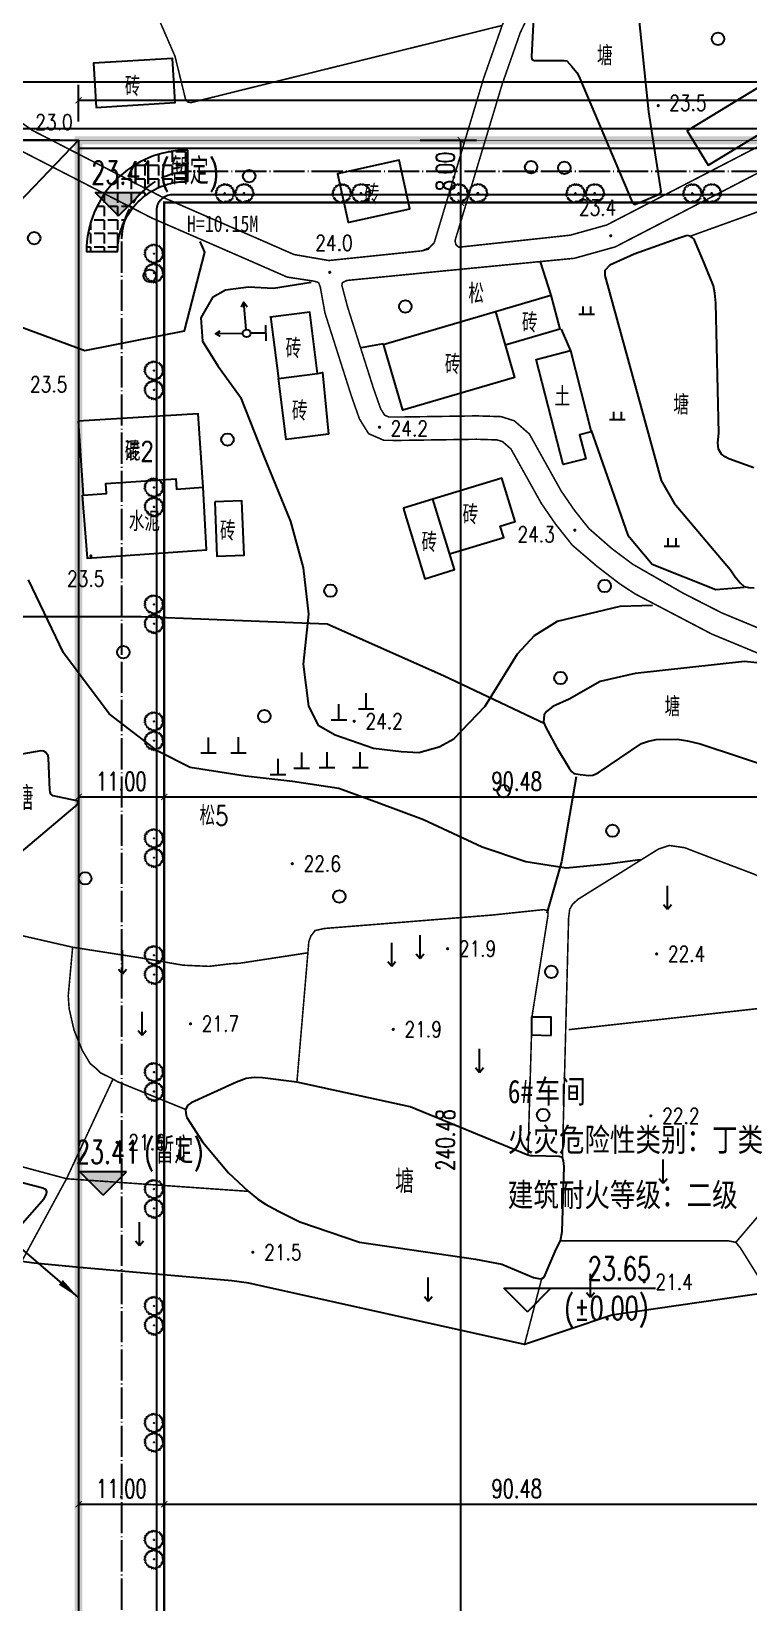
# Model space of a CAD drawing. Header units: millimetres. Extents: x 423323 to 424695, y 55333 to 56284.
# Drawn here: x 423594.9 to 423686.9, y 55919.9 to 56121.4 of the extents above; entities that cross this region are included whole.
import ezdxf
from ezdxf.enums import TextEntityAlignment as Align

# ---------------------------------------------------------------- set-up
doc = ezdxf.new("R2010")
doc.units = ezdxf.units.MM
doc.header["$LTSCALE"] = 1000
for name, pattern in [('DASH', [0.35, 0.25, -0.1]), ('DOTE', [2.42, 2, -0.2, 0.02, -0.2]), ('X2', [10, 8, -2])]:
    doc.linetypes.add(name, pattern=pattern)
for name, color, linetype in [('A绿-1', 82, 'Continuous'), ('DIM_COOR', 3, 'Continuous'), ('DIM_ELEV', 3, 'Continuous'), ('DIM_LEAD', 3, 'Continuous'), ('PUB_DIM', 3, 'Continuous'), ('PUB_TEXT', 7, 'Continuous'), ('地形图', 252, 'Continuous'), ('建设布局', 7, 'Continuous'), ('道路', 4, 'Continuous'), ('道路中心线', 1, 'DOTE'), ('道路网', 7, 'Continuous')]:
    doc.layers.add(name, color=color, linetype=linetype)
doc.styles.add('_TCH_DIM', font='SIMPLEX', dxfattribs={"bigfont": 'GBCBIG'})
doc.styles.add('_TCH_DIM_T3', font='SIMPLEX', dxfattribs={"width": 0.705882, "bigfont": 'GBCBIG'})
doc.styles.add('HZ', font='rs.shx', dxfattribs={"width": 0.8, "bigfont": 'hztxt.shx'})
doc.styles.add('黑体', font='simhei.ttf', dxfattribs={"width": 0.8, "height": 3.5})
doc.linetypes.add('1161', pattern='A,0,[149,AAA.SHX,S=0.15,R=0,X=0,Y=0],-1.6', length=1.6)
doc.linetypes.add('FENCELINE2', pattern='A,0.25,-0.1,[132,ltypeshp.shx,S=0.1,R=0,X=-0.1,Y=0],-0.1,1', length=1.45)
doc.dimstyles.new('_TCH_ARCH_M_M&&1', dxfattribs={"dimtxt": 2.38, "dimasz": 0.8, "dimexe": 2, "dimexo": 2.4, "dimgap": 0.8, "dimtad": 1, "dimzin": 0, "dimdsep": 46, "dimtxsty": '_TCH_DIM_T3', "dimblk": 'ARCHTICK', "dimcen": 0.09, "dimclrt": 7, "dimazin": 2, "dimtfac": 1, "dimtdec": 0, "dimtix": 1, "dimtmove": 2, "dimatfit": 3, "dimfxl": 0, "dimtolj": 1, "dimtzin": 0, "dimarcsym": 0})

# ---------------------------------------------------------------- blocks, each defined once
blk = doc.blocks.new('gc120')
for p, q in [((0, 0), (0, 3)), ((-0.5, 0.6), (0, 0)), ((0, 0), (0.5, 0.6))]:
    blk.add_line(p, q)
blk = doc.blocks.new('gc122')
blk.add_circle((0, 0), 0.8)
blk = doc.blocks.new('gc013b')
at = {"linetype": 'Continuous'}
blk.add_line((0.5, 0), (4, 0), dxfattribs=at)
at = {"linetype": 'Continuous', "flags": 128}
blk.add_lwpolyline([(3.39, 0.35), (4, 0), (3.39, -0.35)], dxfattribs=at)
blk = doc.blocks.new('gc119')
for p, q in [((-1, 0), (1, 0)), ((-0.5, 1), (-0.5, 0)), ((0.5, 1), (0.5, 0))]:
    blk.add_line(p, q)
blk = doc.blocks.new('gc111')
for p, q in [((-1, 0), (1, 0)), ((0, 0), (0, 2))]:
    blk.add_line(p, q)
blk = doc.blocks.new('gc170')
at = {"linetype": 'Continuous'}
blk.add_circle((0, 0), 0.5, dxfattribs=at)
blk = doc.blocks.new('GC200')
at = {"linetype": 'Continuous', "const_width": 0.2, "flags": 128}
blk.add_lwpolyline([(-0.1, 0, 1), (0.1, 0, 1)], format="xyb", close=True, dxfattribs=at)
blk = doc.blocks.new('wetrewtewtre')
at = {"layer": '道路网', "color": 4, "linetype": 'Continuous'}
blk.add_line((423342.15, 56114.98), (423786.51, 56114.98), dxfattribs=at)
blk.add_line((423342.15, 56114.98), (423786.51, 56114.98), dxfattribs=at)
at = {"layer": '道路网', "color": 6, "linetype": 'Continuous'}
blk.add_line((423342.15, 56108.98), (423786.51, 56108.98), dxfattribs=at)
blk.add_line((423342.15, 56108.98), (423786.51, 56108.98), dxfattribs=at)
blk = doc.blocks.new('004')
at = {"layer": 'A绿-1', "color": 0}
for p, q in [((-1068, 284), (-1052, 317)), ((-942, 226), (-1068, 284)), ((-1060, 128), (-1052, 186)), ((-966, 56), (-1060, 128)), ((-1052, 317), (-911, 278)), ((-1052, 186), (-950, 121)), ((-1052, -69), (-1052, 3)), ((-1052, 3), (-966, -3)), ((-982, 428), (-966, 461)), ((-927, 415), (-982, 428)), ((-966, 461), (-864, 454)), ((-966, -3), (-966, 56)), ((-950, 121), (-942, 226)), ((-942, 369), (-927, 415)), ((-887, 324), (-942, 369)), ((-911, 278), (-887, 324)), ((-872, 605), (-895, 533)), ((-895, 533), (-864, 481)), ((-825, 585), (-872, 605)), ((-864, 454), (-840, 461)), ((-793, 644), (-825, 585)), ((-762, 716), (-809, 677)), ((-809, 677), (-793, 644)), ((-699, 834), (-770, 749)), ((-770, 749), (-723, 742)), ((-723, 651), (-762, 716)), ((-723, 742), (-691, 683)), ((-691, 683), (-723, 651)), ((-691, 762), (-699, 834)), ((-534, 794), (-691, 762)), ((-511, 892), (-605, 840)), ((-605, 840), (-534, 794)), ((-456, 866), (-511, 892)), ((-401, 899), (-456, 866)), ((-354, 971), (-440, 997)), ((-440, 997), (-401, 899)), ((-283, 860), (-354, 971)), ((-276, 925), (-283, 860)), ((-244, 925), (-276, 925)), ((-205, 1023), (-268, 997)), ((-268, 997), (-244, 925)), ((-182, 945), (-205, 1023)), ((-134, 964), (-182, 945)), ((70, 1036), (-9, 1030)), ((-9, 1030), (-9, 991)), ((70, 977), (70, 1036)), ((93, 938), (70, 977)), ((132, 906), (93, 938)), ((179, 1023), (132, 906)), ((250, 1017), (179, 1023)), ((266, 945), (250, 1017)), ((321, 912), (266, 945)), ((360, 945), (321, 977)), ((321, 977), (321, 912)), ((360, 847), (360, 945)), ((399, 814), (360, 847)), ((438, 853), (399, 814)), ((478, 827), (438, 853)), ((525, 879), (478, 827)), ((564, 847), (525, 879)), ((532, 768), (564, 847)), ((572, 703), (532, 768)), ((564, 670), (572, 703)), ((595, 638), (564, 670)), ((658, 664), (595, 638)), ((697, 618), (658, 664)), ((744, 670), (697, 618)), ((783, 605), (744, 670)), ((791, 481), (783, 605)), ((830, 500), (791, 481)), ((807, 409), (870, 487)), ((838, 343), (807, 409)), ((870, 487), (830, 500)), ((932, 363), (838, 343)), ((932, 200), (885, 200)), ((885, 200), (909, 160)), ((925, 101), (901, 69)), ((901, 69), (972, 16)), ((909, 278), (964, 311)), ((932, 232), (909, 278)), ((909, 160), (972, 160)), ((972, 160), (925, 101)), ((964, 311), (932, 363)), ((972, 16), (972, -69)), ((-1044, -154), (-1068, -193)), ((-1068, -193), (-1029, -219)), ((-989, -108), (-1052, -69)), ((-982, -173), (-1044, -154)), ((-1029, -219), (-1005, -166)), ((-1013, -278), (-989, -258)), ((-997, -310), (-1013, -278)), ((-919, -356), (-997, -310)), ((-974, -173), (-989, -108)), ((-989, -258), (-950, -278)), ((-934, -180), (-974, -173)), ((-950, -278), (-927, -251)), ((-942, -526), (-927, -480)), ((-864, -500), (-942, -526)), ((-927, -251), (-934, -180)), ((-927, -480), (-887, -441)), ((-887, -441), (-919, -356)), ((-887, -585), (-840, -533)), ((-848, -644), (-887, -585)), ((-840, -533), (-864, -500)), ((-801, -585), (-848, -644)), ((-762, -618), (-801, -585)), ((-636, -729), (-715, -657)), ((-683, -788), (-636, -729)), ((-629, -853), (-683, -788)), ((-574, -801), (-629, -853)), ((-401, -853), (-574, -801)), ((-425, -944), (-401, -853)), ((-385, -964), (-425, -944)), ((-338, -944), (-385, -964)), ((-299, -944), (-338, -944)), ((-260, -1010), (-299, -944)), ((-229, -912), (-260, -1010)), ((-182, -912), (-229, -912)), ((-189, -1010), (-182, -912)), ((-127, -1023), (-189, -1010)), ((-119, -938), (-127, -1023)), ((-56, -958), (-119, -938)), ((-56, -1010), (-56, -958)), ((-17, -997), (-56, -1010)), ((70, -1016), (-17, -997)), ((109, -925), (70, -951)), ((70, -951), (70, -1016)), ((132, -1023), (109, -925)), ((195, -997), (132, -1023)), ((226, -944), (164, -944)), ((164, -944), (195, -997)), ((250, -984), (226, -944)), ((297, -964), (250, -984)), ((297, -833), (274, -918)), ((274, -918), (297, -964)), ((328, -912), (297, -833)), ((360, -918), (328, -912)), ((383, -892), (360, -918)), ((407, -866), (383, -892)), ((438, -873), (407, -866)), ((423, -886), (438, -873)), ((454, -918), (423, -886)), ((470, -807), (446, -801)), ((446, -801), (485, -853)), ((564, -853), (454, -918)), ((509, -794), (470, -807)), ((485, -853), (548, -833)), ((556, -735), (493, -761)), ((493, -761), (509, -794)), ((548, -833), (564, -853)), ((650, -794), (556, -735)), ((674, -761), (650, -794)), ((705, -637), (666, -683)), ((666, -683), (674, -761)), ((760, -650), (705, -637)), ((783, -618), (760, -650)), ((776, -513), (768, -552)), ((768, -552), (830, -585)), ((799, -448), (776, -513)), ((807, -618), (783, -618)), ((815, -493), (799, -448)), ((830, -585), (807, -618)), ((862, -474), (815, -493)), ((870, -278), (846, -336)), ((846, -336), (885, -435)), ((885, -435), (862, -474)), ((948, -310), (870, -278)), ((972, -69), (901, -95)), ((901, -95), (901, -180)), ((901, -180), (948, -219)), ((948, -219), (972, -271)), ((972, -271), (948, -310))]:
    blk.add_line(p, q, dxfattribs=at)
blk.add_circle((-32, 10), 31.3, dxfattribs=at)
blk = doc.blocks.new('_ArchTick')
at = {"color": 0, "linetype": 'ByBlock', "const_width": 0.15}
blk.add_lwpolyline([(-0.5, -0.5), (0.5, 0.5)], dxfattribs=at)
blk = doc.blocks.new('*D91')
at = {"layer": 'Defpoints', "color": 0}
for p in [(423642.38, 56099.48), (423650, 56099.48), (423642.38, 55859.01)]:
    blk.add_point(p, dxfattribs=at)
at = {"layer": 'PUB_DIM', "color": 0, "lineweight": -2}
for p, q in [((423644.78, 56099.48), (423652, 56099.48)), ((423650, 55859.01), (423650, 56099.48)), ((423644.78, 55859.01), (423652, 55859.01))]:
    blk.add_line(p, q, dxfattribs=at)
at = {"layer": 'PUB_DIM', "color": 0, "lineweight": -2, "xscale": 0.8, "yscale": 0.8, "zscale": 0.8}
for p, rotation in [((423650, 56099.48), 90), ((423650, 55859.01), 270)]:
    blk.add_blockref('_ArchTick', p, dxfattribs=dict(at, rotation=rotation))
at = {"layer": 'PUB_DIM', "color": 7, "insert": (423648.01, 55979.24), "char_height": 2.38, "attachment_point": 5, "rotation": 90, "style": '_TCH_DIM_T3'}
blk.add_mtext('\\A1;240.48', dxfattribs=at)
blk = doc.blocks.new('*D92')
at = {"layer": 'Defpoints', "color": 0}
for p in [(423642.38, 56107.48), (423650, 56107.48), (423642.38, 56099.48)]:
    blk.add_point(p, dxfattribs=at)
at = {"layer": 'PUB_DIM', "color": 0, "lineweight": -2}
for p, q in [((423644.78, 56107.48), (423652, 56107.48)), ((423650, 56099.48), (423650, 56107.48)), ((423644.78, 56099.48), (423652, 56099.48))]:
    blk.add_line(p, q, dxfattribs=at)
at = {"layer": 'PUB_DIM', "color": 0, "lineweight": -2, "xscale": 0.8, "yscale": 0.8, "zscale": 0.8}
for p, rotation in [((423650, 56107.48), 90), ((423650, 56099.48), 270)]:
    blk.add_blockref('_ArchTick', p, dxfattribs=dict(at, rotation=rotation))
at = {"layer": 'PUB_DIM', "color": 7, "insert": (423648.01, 56103.48), "char_height": 2.38, "attachment_point": 5, "rotation": 90, "style": '_TCH_DIM_T3'}
blk.add_mtext('\\A1;8.00', dxfattribs=at)
blk = doc.blocks.new('*D105')
at = {"layer": 'Defpoints', "color": 0}
for p in [(423600.93, 55938.14), (423611.93, 55938.14), (423611.93, 55932.52)]:
    blk.add_point(p, dxfattribs=at)
at = {"layer": 'PUB_DIM', "color": 0, "lineweight": -2}
for p, q in [((423600.93, 55935.74), (423600.93, 55930.52)), ((423611.93, 55935.74), (423611.93, 55930.52)), ((423600.93, 55932.52), (423611.93, 55932.52))]:
    blk.add_line(p, q, dxfattribs=at)
at = {"layer": 'PUB_DIM', "color": 0, "lineweight": -2, "xscale": 0.8, "yscale": 0.8, "zscale": 0.8, "rotation": 180}
blk.add_blockref('_ArchTick', (423600.93, 55932.52), dxfattribs=at)
at = {"layer": 'PUB_DIM', "color": 0, "lineweight": -2, "xscale": 0.8, "yscale": 0.8, "zscale": 0.8}
blk.add_blockref('_ArchTick', (423611.93, 55932.52), dxfattribs=at)
at = {"layer": 'PUB_DIM', "color": 7, "insert": (423606.43, 55934.51), "char_height": 2.38, "attachment_point": 5, "style": '_TCH_DIM_T3'}
blk.add_mtext('\\A1;11.00', dxfattribs=at)
blk = doc.blocks.new('*D106')
at = {"layer": 'Defpoints', "color": 0}
for p in [(423611.93, 55938.14), (423702.41, 55938.14), (423702.41, 55932.52)]:
    blk.add_point(p, dxfattribs=at)
at = {"layer": 'PUB_DIM', "color": 0, "lineweight": -2}
for p, q in [((423611.93, 55935.74), (423611.93, 55930.52)), ((423702.41, 55935.74), (423702.41, 55930.52)), ((423611.93, 55932.52), (423702.41, 55932.52))]:
    blk.add_line(p, q, dxfattribs=at)
at = {"layer": 'PUB_DIM', "color": 0, "lineweight": -2, "xscale": 0.8, "yscale": 0.8, "zscale": 0.8, "rotation": 180}
blk.add_blockref('_ArchTick', (423611.93, 55932.52), dxfattribs=at)
at = {"layer": 'PUB_DIM', "color": 0, "lineweight": -2, "xscale": 0.8, "yscale": 0.8, "zscale": 0.8}
blk.add_blockref('_ArchTick', (423702.41, 55932.52), dxfattribs=at)
at = {"layer": 'PUB_DIM', "color": 7, "insert": (423657.17, 55934.51), "char_height": 2.38, "attachment_point": 5, "style": '_TCH_DIM_T3'}
blk.add_mtext('\\A1;90.48', dxfattribs=at)
blk = doc.blocks.new('*D117')
at = {"layer": 'Defpoints', "color": 0}
for p in [(423600.93, 56032.57), (423611.93, 56032.57), (423611.93, 56023.26)]:
    blk.add_point(p, dxfattribs=at)
at = {"layer": 'PUB_DIM', "color": 0, "lineweight": -2}
for p, q in [((423600.93, 56030.17), (423600.93, 56021.26)), ((423611.93, 56030.17), (423611.93, 56021.26)), ((423600.93, 56023.26), (423611.93, 56023.26))]:
    blk.add_line(p, q, dxfattribs=at)
at = {"layer": 'PUB_DIM', "color": 0, "lineweight": -2, "xscale": 0.8, "yscale": 0.8, "zscale": 0.8, "rotation": 180}
blk.add_blockref('_ArchTick', (423600.93, 56023.26), dxfattribs=at)
at = {"layer": 'PUB_DIM', "color": 0, "lineweight": -2, "xscale": 0.8, "yscale": 0.8, "zscale": 0.8}
blk.add_blockref('_ArchTick', (423611.93, 56023.26), dxfattribs=at)
at = {"layer": 'PUB_DIM', "color": 7, "insert": (423606.43, 56025.25), "char_height": 2.38, "attachment_point": 5, "style": '_TCH_DIM_T3'}
blk.add_mtext('\\A1;11.00', dxfattribs=at)
blk = doc.blocks.new('*D118')
at = {"layer": 'Defpoints', "color": 0}
for p in [(423611.93, 56032.57), (423702.41, 56032.57), (423702.41, 56023.26)]:
    blk.add_point(p, dxfattribs=at)
at = {"layer": 'PUB_DIM', "color": 0, "lineweight": -2}
for p, q in [((423611.93, 56030.17), (423611.93, 56021.26)), ((423702.41, 56030.17), (423702.41, 56021.26)), ((423611.93, 56023.26), (423702.41, 56023.26))]:
    blk.add_line(p, q, dxfattribs=at)
at = {"layer": 'PUB_DIM', "color": 0, "lineweight": -2, "xscale": 0.8, "yscale": 0.8, "zscale": 0.8, "rotation": 180}
blk.add_blockref('_ArchTick', (423611.93, 56023.26), dxfattribs=at)
at = {"layer": 'PUB_DIM', "color": 0, "lineweight": -2, "xscale": 0.8, "yscale": 0.8, "zscale": 0.8}
blk.add_blockref('_ArchTick', (423702.41, 56023.26), dxfattribs=at)
at = {"layer": 'PUB_DIM', "color": 7, "insert": (423657.17, 56025.25), "char_height": 2.38, "attachment_point": 5, "style": '_TCH_DIM_T3'}
blk.add_mtext('\\A1;90.48', dxfattribs=at)
blk = doc.blocks.new('*D125')
at = {"layer": 'Defpoints', "color": 0}
for p in [(423593.34, 56107.48), (423600.93, 56107.48), (423600.93, 55853.11)]:
    blk.add_point(p, dxfattribs=at)
at = {"layer": 'PUB_DIM', "color": 0, "lineweight": -2}
for p, q in [((423598.53, 56107.48), (423591.34, 56107.48)), ((423593.34, 55853.11), (423593.34, 56107.48)), ((423598.53, 55853.11), (423591.34, 55853.11))]:
    blk.add_line(p, q, dxfattribs=at)
at = {"layer": 'PUB_DIM', "color": 0, "lineweight": -2, "xscale": 0.8, "yscale": 0.8, "zscale": 0.8}
for p, rotation in [((423593.34, 56107.48), 90), ((423593.34, 55853.11), 270)]:
    blk.add_blockref('_ArchTick', p, dxfattribs=dict(at, rotation=rotation))
at = {"layer": 'PUB_DIM', "color": 7, "insert": (423591.35, 55980.29), "char_height": 2.38, "attachment_point": 5, "rotation": 90, "style": '_TCH_DIM_T3'}
blk.add_mtext('\\A1;254.37', dxfattribs=at)
blk = doc.blocks.new('*D126')
at = {"layer": 'Defpoints', "color": 0}
for p in [(423785.94, 56112.61), (423600.93, 56107.48), (423785.94, 56107.48)]:
    blk.add_point(p, dxfattribs=at)
at = {"layer": 'PUB_DIM', "color": 0, "lineweight": -2}
for p, q in [((423600.93, 56109.88), (423600.93, 56114.61)), ((423785.94, 56109.88), (423785.94, 56114.61)), ((423600.93, 56112.61), (423785.94, 56112.61))]:
    blk.add_line(p, q, dxfattribs=at)
at = {"layer": 'PUB_DIM', "color": 0, "lineweight": -2, "xscale": 0.8, "yscale": 0.8, "zscale": 0.8, "rotation": 180}
blk.add_blockref('_ArchTick', (423600.93, 56112.61), dxfattribs=at)
at = {"layer": 'PUB_DIM', "color": 0, "lineweight": -2, "xscale": 0.8, "yscale": 0.8, "zscale": 0.8}
blk.add_blockref('_ArchTick', (423785.94, 56112.61), dxfattribs=at)
at = {"layer": 'PUB_DIM', "color": 7, "insert": (423693.43, 56114.6), "char_height": 2.38, "attachment_point": 5, "style": '_TCH_DIM_T3'}
blk.add_mtext('\\A1;185.01', dxfattribs=at)

msp = doc.modelspace()

# ---------------------------------------------------------------- hatches: boundary and pattern name
at = {"linetype": 'ByBlock'}
h = msp.add_hatch(dxfattribs=at)
h.set_pattern_fill('ANGLE', color=250, scale=0.5, angle=-20.77743, style=0)
h.set_pattern_definition([(270, (423605.9467, 56088.5175), (-1.74625, 1e-09), [1.27, -0.47625]), (180, (423605.9467, 56088.5175), (1e-09, 1.74625), [1.27, -0.47625])])
h.paths.add_polyline_path([(423601.947, 56093.225, -0.4142136), (423614.947, 56106.225), (423614.947, 56102.225, 0.4142136), (423605.947, 56093.225)])
at = {"layer": 'DIM_ELEV'}
for points in [[(423606.064, 56097.788), (423603.064, 56100.788), (423609.064, 56100.788)], [(423604.08, 55972.167), (423607.08, 55975.167), (423601.08, 55975.167)]]:
    msp.add_hatch(color=256, dxfattribs=at).paths.add_polyline_path(points)

# ---------------------------------------------------------------- linework, layer by layer
at = {"color": 1, "linetype": 'DASH', "ltscale": 0.02, "const_width": 1}
msp.add_lwpolyline([(423795.015, 55713.137), (423431.612, 55713.172), (423431.612, 55853.106), (423600.93, 55853.106), (423600.93, 56107.48), (423785.939, 56107.48), (423795.015, 56099.312), (423795.015, 55713.137)], dxfattribs=at)
at = {"linetype": 'FENCELINE2', "ltscale": 0.005, "const_width": 0.1}
msp.add_lwpolyline([(423795.015, 55713.137), (423431.612, 55713.172), (423431.612, 55853.106), (423600.93, 55853.106), (423600.93, 56107.48), (423785.939, 56107.48), (423795.015, 56099.312), (423795.015, 55978.692)], dxfattribs=at)
at = {"linetype": 'ByBlock'}
msp.add_lwpolyline([(423614.947, 56106.225, 0.4142136), (423601.947, 56093.225), (423605.947, 56093.225, -0.4142136), (423614.947, 56102.225), (423614.947, 56106.225)], format="xyb", dxfattribs=at)
at = {"const_width": 0.3}
msp.add_lwpolyline([(423702.41, 55859.005), (423702.41, 56099.48), (423611.93, 56099.48), (423611.93, 55859.005)], close=True, dxfattribs=at)
at = {"layer": 'DIM_COOR', "color": 3}
msp.add_line((423600.93, 56107.48), (423588.409, 56094.456), dxfattribs=at)
at = {"layer": 'DIM_ELEV'}
for p, q in [((423606.064, 56097.788), (423603.064, 56100.788)), ((423603.064, 56100.788), (423609.064, 56100.788)), ((423606.064, 56097.788), (423609.064, 56100.788)), ((423604.08, 55972.167), (423601.08, 55975.167)), ((423607.08, 55975.167), (423601.08, 55975.167)), ((423604.08, 55972.167), (423607.08, 55975.167)), ((423658.541, 55957.21), (423655.541, 55960.21)), ((423655.541, 55960.21), (423674.996, 55960.21)), ((423658.541, 55957.21), (423661.541, 55960.21))]:
    msp.add_line(p, q, dxfattribs=at)
at = {"layer": 'DIM_LEAD'}
msp.add_line((423600.93, 55959.016), (423587.161, 55970.843), dxfattribs=at)
msp.add_lwpolyline([(423600.93, 55959.016, 0, 0.8, 0), (423598.654, 55960.971, 0, 0, 0)], format="xyseb", dxfattribs=at)
at = {"layer": '地形图', "color": 250, "linetype": 'X2', "const_width": 0.2, "flags": 128}
for points, elevation in [([(423646.585, 56094.336), (423652.918, 56115.408), (423655.301, 56122.207), (423656.578, 56124.888), (423660.299, 56132.202), (423660.918, 56134.116), (423663.753, 56147.937), (423664.729, 56154.739), (423665.023, 56160.006), (423664.637, 56163.499), (423663.065, 56172.785), (423656.768, 56200.732), (423656.265, 56203.417), (423655.909, 56206.33), (423655.832, 56211.171)], 24.04), ([(423646.585, 56094.336), (423645.955, 56093.686), (423645.021, 56093.298), (423633.052, 56092.055), (423628.585, 56092.824), (423623.129, 56095.21), (423611.622, 56100.217), (423594.981, 56108.765), (423591.029, 56111.574), (423563.175, 56129.052), (423553.033, 56135.113), (423540.371, 56145.537), (423519.225, 56160.065), (423507.911, 56169.124), (423495.024, 56179.469)], 22.96), ([(423645.952, 56093.537), (423645.021, 56093.298), (423633.052, 56092.055), (423628.585, 56092.824), (423623.129, 56095.21), (423611.622, 56100.217), (423594.981, 56108.765), (423591.029, 56111.574), (423563.175, 56129.052), (423553.033, 56135.113), (423540.371, 56145.537), (423519.225, 56160.065), (423507.911, 56169.124), (423495.024, 56179.469)], 22.96), ([(423704.336, 56115.043), (423668.735, 56096.615), (423664.036, 56095.303), (423649.725, 56093.76), (423649.366, 56094.11), (423649.254, 56094.598)], 22.96), ([(423715.657, 56042.529), (423703.557, 56042.02), (423700.919, 56042.015), (423697.79, 56042.171), (423695.388, 56042.541), (423693.926, 56042.876), (423689.623, 56044.315), (423683.511, 56046.846), (423678.553, 56049.371), (423674.358, 56051.779), (423672.036, 56053.11), (423669.356, 56055.123), (423666.455, 56057.659), (423664.577, 56060.023), (423662.871, 56062.504), (423658.804, 56069.795), (423656.86, 56071.495), (423655.166, 56072.03), (423652.033, 56072.126), (423641.901, 56071.975), (423640.755, 56071.987), (423640.216, 56072.22), (423639.707, 56073.04), (423638.796, 56075.631), (423635.468, 56086.079), (423634.732, 56088.87), (423634.802, 56089.29)], 23.64), ([(423715.657, 56042.529), (423703.557, 56042.02), (423700.919, 56042.015), (423697.79, 56042.171), (423695.388, 56042.541), (423693.926, 56042.876), (423689.623, 56044.315), (423683.511, 56046.846), (423678.553, 56049.371), (423674.358, 56051.779), (423672.036, 56053.11), (423669.356, 56055.123), (423666.455, 56057.659), (423664.577, 56060.023), (423662.871, 56062.504), (423658.804, 56069.795), (423656.86, 56071.495), (423655.166, 56072.03), (423652.033, 56072.126), (423641.901, 56071.975), (423640.755, 56071.987), (423640.216, 56072.22), (423639.707, 56073.04), (423638.796, 56075.631), (423635.468, 56086.079), (423634.732, 56088.87), (423634.802, 56089.29)], 23.64)]:
    msp.add_lwpolyline(points, dxfattribs=dict(at, elevation=elevation))
at = {"layer": '地形图', "color": 250, "linetype": 'Continuous', "const_width": 0.2, "flags": 128}
for points, elevation in [([(423649.254, 56094.598), (423655.296, 56114.634), (423657.615, 56121.253), (423658.821, 56123.783), (423662.617, 56131.244), (423663.339, 56133.478), (423666.217, 56147.507), (423667.219, 56154.491), (423667.531, 56160.074), (423667.114, 56163.846), (423665.519, 56173.269), (423659.216, 56201.238), (423658.737, 56203.799), (423658.407, 56206.504), (423658.327, 56211.37)], 24.04), ([(423631.749, 56089.235), (423631.13, 56089.41), (423627.717, 56089.929), (423621.93, 56092.46), (423610.337, 56097.505), (423593.419, 56106.195), (423589.351, 56109.086), (423560.973, 56127.381), (423551.912, 56132.327), (423538.621, 56143.099), (423517.435, 56157.655), (423506.028, 56166.789), (423493.593, 56176.886)], 22.96), ([(423631.749, 56089.235), (423631.13, 56089.41), (423627.717, 56089.929), (423621.93, 56092.46), (423610.337, 56097.505), (423593.419, 56106.195), (423589.351, 56109.086), (423560.973, 56127.381), (423551.912, 56132.327), (423538.621, 56143.099), (423517.435, 56157.655), (423506.028, 56166.789), (423493.593, 56176.886)], 22.96), ([(423655.301, 56122.207), (423615.351, 56112.305), (423614.931, 56112.394), (423614.657, 56112.777), (423613.311, 56118.258), (423611.097, 56123.348), (423610.831, 56125.23), (423610.92, 56127.14), (423611.769, 56128.649), (423612.691, 56129.348), (423615.282, 56130.684), (423618.738, 56131.665), (423623.897, 56133.212), (423624.464, 56133.625), (423624.722, 56134.243), (423624.674, 56134.576), (423624.397, 56135.492), (423624.361, 56135.739), (423624.774, 56136.204), (423625.659, 56136.531), (423626.012, 56136.616), (423663.753, 56147.937)], 24.04), ([(423705.878, 56112.469), (423669.825, 56093.805), (423664.588, 56092.343), (423647.268, 56090.668), (423635.392, 56089.5), (423634.813, 56089.237)], 22.96), ([(423688.572, 56041.503), (423682.215, 56044.135), (423672.379, 56049.282), (423670.355, 56050.609), (423667.454, 56052.842), (423664.308, 56055.539), (423662.163, 56058.237), (423660.319, 56060.92), (423656.437, 56067.879), (423655.358, 56068.823), (423654.659, 56069.044), (423652.009, 56069.125), (423641.906, 56068.974), (423640.118, 56068.994), (423638.164, 56069.84), (423636.985, 56071.735), (423635.951, 56074.678), (423632.563, 56085.317), (423631.971, 56088.6), (423631.749, 56089.235)], 23.64), ([(423688.572, 56041.503), (423682.215, 56044.135), (423672.379, 56049.282), (423670.355, 56050.609), (423667.454, 56052.842), (423664.308, 56055.539), (423662.163, 56058.237), (423660.319, 56060.92), (423656.437, 56067.879), (423655.358, 56068.823), (423654.659, 56069.044), (423652.009, 56069.125), (423641.906, 56068.974), (423640.118, 56068.994), (423638.164, 56069.84), (423636.985, 56071.735), (423635.951, 56074.678), (423632.563, 56085.317), (423631.971, 56088.6), (423631.749, 56089.235)], 23.64)]:
    msp.add_lwpolyline(points, dxfattribs=dict(at, elevation=elevation))
at = {"layer": '地形图', "color": 250, "linetype": 'Continuous', "flags": 128}
for points, elevation in [([(423659.32, 56123.135), (423659.07, 56118.243), (423659.115, 56117.902), (423659.431, 56117.722), (423663.276, 56117.695), (423663.591, 56117.654), (423664.242, 56116.926), (423664.894, 56116.174), (423665.145, 56115.693), (423672.041, 56099.474), (423672.218, 56099.267), (423672.425, 56099.276), (423675.38, 56100.509), (423675.63, 56100.695), (423675.703, 56100.901), (423675.692, 56101.224), (423674.119, 56111.132), (423672.235, 56129.382)], 22.96), ([(423630.8, 56089.244), (423625.972, 56088.454), (423622.726, 56088.62), (423619.813, 56088.246), (423618.106, 56087.331), (423616.607, 56084.72), (423616.852, 56081.708), (423618.807, 56078.532), (423621.739, 56074.543), (423624.672, 56067.053), (423628.14, 56058.594), (423629.745, 56052.634), (423630.433, 56046.675), (423629.745, 56040.258), (423630.433, 56034.872), (423631.695, 56032.465), (423633.873, 56031.204), (423638.804, 56029.485), (423642.356, 56029.054), (423644.601, 56028.942), (423647.207, 56029.661), (423649.096, 56030.706), (423653.106, 56034.875), (423657.277, 56041.608), (423659.472, 56043.931), (423662.41, 56045.777), (423670.431, 56047.701), (423674.602, 56047.861)], 24), ([(423630.8, 56089.244), (423625.972, 56088.454), (423622.726, 56088.62), (423619.813, 56088.246), (423618.106, 56087.331), (423616.607, 56084.72), (423616.852, 56081.708), (423618.807, 56078.532), (423621.739, 56074.543), (423624.672, 56067.053), (423628.14, 56058.594), (423629.745, 56052.634), (423630.433, 56046.675), (423629.745, 56040.258), (423630.433, 56034.872), (423631.695, 56032.465), (423633.873, 56031.204), (423638.804, 56029.485), (423642.356, 56029.054), (423644.601, 56028.942), (423647.207, 56029.661), (423649.096, 56030.706), (423653.106, 56034.875), (423657.277, 56041.608), (423659.472, 56043.931), (423662.41, 56045.777), (423670.431, 56047.701), (423674.602, 56047.861)], 24), ([(423673.014, 56015.155), (423668.821, 56014.608), (423663.534, 56014.122), (423658.346, 56014.913), (423652.747, 56016.811), (423645.195, 56020.295), (423639.481, 56022.425), (423634.33, 56024.306), (423628.387, 56025.217), (423622.342, 56025.909), (423615.25, 56027.025), (423611.118, 56029.12), (423604.859, 56033.918), (423598.979, 56041.728), (423594.498, 56051.076)], 23), ([(423673.014, 56015.155), (423668.821, 56014.608), (423663.534, 56014.122), (423658.346, 56014.913), (423652.747, 56016.811), (423645.195, 56020.295), (423639.481, 56022.425), (423634.33, 56024.306), (423628.387, 56025.217), (423622.342, 56025.909), (423615.25, 56027.025), (423611.118, 56029.12), (423604.859, 56033.918), (423598.979, 56041.728), (423594.498, 56051.076)], 23)]:
    msp.add_lwpolyline(points, dxfattribs=dict(at, elevation=elevation))
for points in [[(423681.82, 56104.32), (423693.9, 56111.65), (423699.884, 56115.281), (423697.192, 56119.718), (423679.05, 56108.71), (423681.742, 56104.273)], [(423603.14, 56111.7), (423613.34, 56112.32), (423612.996, 56117.987), (423602.85, 56117.37), (423603.194, 56111.703)], [(423603.14, 56111.7), (423613.34, 56112.32), (423612.996, 56117.987), (423602.85, 56117.37), (423603.194, 56111.703)], [(423635.65, 56096.99), (423643.46, 56098.7), (423642.101, 56104.907), (423634.17, 56103.17), (423635.529, 56096.963)], [(423625.57, 56084.87), (423626.58, 56076.94), (423631.601, 56077.58), (423630.6, 56085.44), (423625.579, 56084.8)], [(423625.57, 56084.87), (423626.58, 56076.94), (423631.601, 56077.58), (423630.6, 56085.44), (423625.579, 56084.8)], [(423640.02, 56081.29), (423654.44, 56085.5), (423656.903, 56077.063), (423642.54, 56072.87), (423640.077, 56081.307)], [(423640.02, 56081.29), (423654.44, 56085.5), (423656.903, 56077.063), (423642.54, 56072.87), (423640.077, 56081.307)], [(423664.06, 56080.5), (423666.73, 56070.06), (423665.25, 56069.681), (423666.03, 56066.63), (423663.124, 56065.887), (423659.673, 56079.378)], [(423664.06, 56080.5), (423666.73, 56070.06), (423665.25, 56069.681), (423666.03, 56066.63), (423663.124, 56065.887), (423659.673, 56079.378)], [(423618.413, 56061.108), (423618.683, 56054.114), (423622.181, 56054.249), (423621.91, 56061.244), (423618.413, 56061.108)], [(423618.413, 56061.108), (423618.683, 56054.114), (423622.181, 56054.249), (423621.91, 56061.244), (423618.413, 56061.108)], [(423642.73, 56059.92), (423645.39, 56051.24), (423649.168, 56052.398), (423646.4, 56061.43), (423642.622, 56060.272)], [(423642.73, 56059.92), (423645.39, 56051.24), (423649.168, 56052.398), (423646.4, 56061.43), (423642.622, 56060.272)], [(423661.6, 55992.62), (423661.6, 55994.98), (423659.07, 55994.98), (423659.07, 55992.72), (423661.6, 55992.62)], [(423548.416, 55985.143), (423548.087, 55984.929), (423547.686, 55984.1), (423545.675, 55978.027), (423545.652, 55977.454), (423545.847, 55977.206), (423591.655, 55967.411), (423592.394, 55967.346), (423592.829, 55967.52), (423593.139, 55967.886), (423596.532, 55971.75), (423596.789, 55972.219), (423596.871, 55972.597), (423596.764, 55972.835), (423596.354, 55973.056), (423549.851, 55985.116), (423548.942, 55985.222)]]:
    msp.add_lwpolyline(points, close=True, dxfattribs=at)
at = {"layer": '地形图', "color": 250, "linetype": '1161', "flags": 128}
for points in [[(423592.631, 56106.245), (423586.06, 56086.29), (423601.73, 56080.512), (423614.538, 56083.042), (423617.13, 56093.14), (423616.533, 56094.49)], [(423592.631, 56106.245), (423586.06, 56086.29), (423601.73, 56080.512), (423614.538, 56083.042), (423617.13, 56093.14), (423616.533, 56094.49)], [(423661.586, 56087.611), (423660.238, 56091.902)], [(423661.586, 56087.611), (423660.238, 56091.902)], [(423662.862, 56083.269), (423664.098, 56080.487)], [(423662.862, 56083.269), (423664.098, 56080.487)], [(423637.247, 56080.88), (423640.064, 56081.413)], [(423637.247, 56080.88), (423640.064, 56081.413)], [(423666.736, 56070.271), (423671.454, 56056.815), (423674.553, 56053.098), (423682.752, 56049.852), (423686.384, 56050.161)], [(423666.736, 56070.271), (423671.454, 56056.815), (423674.553, 56053.098), (423682.752, 56049.852), (423686.384, 56050.161)], [(423601.41, 56061.96), (423602.053, 56053.878), (423617.358, 56054.95), (423616.916, 56062.967)], [(423601.41, 56061.96), (423602.053, 56053.878), (423617.358, 56054.95), (423616.916, 56062.967)], [(423585.787, 56046.396), (423608.96, 56046.396), (423632.861, 56045.457), (423647.769, 56038.825), (423660.787, 56032.666)], [(423585.787, 56046.396), (423608.96, 56046.396), (423632.861, 56045.457), (423647.769, 56038.825), (423660.787, 56032.666)], [(423664.807, 56025.811), (423662.915, 56014.937), (423661.024, 56008.318)], [(423664.807, 56025.811), (423662.915, 56014.937), (423661.024, 56008.318)]]:
    msp.add_lwpolyline(points, dxfattribs=at)
at = {"layer": '地形图', "color": 250, "linetype": 'Continuous', "const_width": 0.2, "flags": 128}
for points in [[(423679.44, 56095.17), (423708.29, 56105.58)], [(423679.44, 56095.17), (423708.29, 56105.58)], [(423617.68, 56001.51), (423614.351, 56001.658), (423614.351, 56001.658), (423608.939, 56002.594), (423600.174, 56003.963), (423583.316, 56007.812), (423574.417, 56009.534), (423569.797, 56009.845), (423566.415, 56009.751), (423563.538, 56009.417), (423553.502, 56007.564)], [(423617.68, 56001.51), (423614.351, 56001.658), (423614.351, 56001.658), (423608.939, 56002.594), (423600.174, 56003.963), (423583.316, 56007.812), (423574.417, 56009.534), (423569.797, 56009.845), (423566.415, 56009.751), (423563.538, 56009.417), (423553.502, 56007.564)], [(423659.13, 55995.06), (423661.189, 56008.074), (423661.197, 56008.396), (423661.08, 56008.68)], [(423659.912, 56000), (423661.189, 56008.074), (423661.197, 56008.396), (423661.08, 56008.68)], [(423663.97, 56008.82), (423663.832, 56007.676), (423663.04, 55977.01)], [(423663.97, 56008.82), (423663.832, 56007.676), (423663.634, 56000)], [(423599.388, 55974.266), (423605.353, 55987.055), (423603.714, 55987.873), (423603.184, 55988.41), (423602.425, 55989.037), (423601.402, 55990.751), (423600.346, 55993.338), (423599.724, 55996.102), (423599.606, 55997.72), (423600.174, 56003.963)], [(423599.814, 56000), (423600.174, 56003.963)], [(423628.96, 55986.65), (423630.37, 56003.25)], [(423630.094, 56000), (423630.37, 56003.25)], [(423663.838, 55993.388), (423689.47, 55996.24)], [(423658.62, 55977.27), (423659.07, 55992.72)], [(423549.026, 55987.825), (423599.388, 55974.266), (423622.69, 55972.65)], [(423614.68, 55983.15), (423605.92, 55986.72), (423605.353, 55987.055)], [(423689.46, 55959.66), (423685.9, 55965.369), (423685.3, 55966.11), (423690.474, 55972.178), (423691.9, 55974.48), (423692.885, 55977.233), (423694.67, 55984.52), (423694.72, 55985.57)], [(423599.388, 55974.266), (423593.617, 55963.628)], [(423685.3, 55966.11), (423684.276, 55966.306), (423662.8, 55966.3)], [(423658.18, 55953.01), (423660.37, 55961.42)]]:
    msp.add_lwpolyline(points, dxfattribs=at)
at = {"layer": '地形图', "color": 250, "linetype": 'Continuous', "flags": 128}
for points in [[(423679.44, 56095.17), (423679.115, 56095.244), (423678.912, 56095.225), (423677.646, 56094.811), (423672.245, 56092.866), (423669.131, 56091.455), (423668.48, 56090.77), (423668.498, 56090.142), (423675.72, 56063.82), (423677.386, 56060.909), (423684.62, 56052.394), (423685.197, 56051.498), (423685.841, 56050.713), (423686.38, 56050.23), (423686.908, 56050.097), (423687.654, 56050.061)], [(423679.44, 56095.17), (423679.115, 56095.244), (423678.912, 56095.225), (423677.646, 56094.811), (423672.245, 56092.866), (423669.131, 56091.455), (423668.48, 56090.77), (423668.498, 56090.142), (423675.72, 56063.82), (423677.386, 56060.909), (423684.62, 56052.394), (423685.197, 56051.498), (423685.841, 56050.713), (423686.38, 56050.23), (423686.908, 56050.097), (423687.654, 56050.061)], [(423687.59, 56065.45), (423684.414, 56066.625), (423683.92, 56066.858), (423683.454, 56067.226), (423683.08, 56067.84), (423682.995, 56068.68), (423683.103, 56069.89), (423682.733, 56086.598), (423682.59, 56087.88), (423682.424, 56088.794), (423681.199, 56091.844), (423679.975, 56094.657), (423679.862, 56094.824), (423679.755, 56094.964), (423679.44, 56095.17)], [(423687.59, 56065.45), (423684.414, 56066.625), (423683.92, 56066.858), (423683.454, 56067.226), (423683.08, 56067.84), (423682.995, 56068.68), (423683.103, 56069.89), (423682.733, 56086.598), (423682.59, 56087.88), (423682.424, 56088.794), (423681.199, 56091.844), (423679.975, 56094.657), (423679.862, 56094.824), (423679.755, 56094.964), (423679.44, 56095.17)], [(423654.44, 56085.5), (423661.55, 56087.6), (423662.71, 56083.23), (423655.7, 56081.183)], [(423654.44, 56085.5), (423661.55, 56087.6), (423662.71, 56083.23), (423655.7, 56081.183)], [(423631.601, 56077.58), (423632.239, 56077.691), (423633.03, 56069.78), (423627.58, 56069.086), (423626.58, 56076.94)], [(423631.601, 56077.58), (423632.239, 56077.691), (423633.03, 56069.78), (423627.58, 56069.086), (423626.58, 56076.94)], [(423600.89, 56071.45), (423601.51, 56061.96), (423604.504, 56062.156), (423604.419, 56063.453), (423613.4, 56064.04), (423613.484, 56062.742), (423616.916, 56062.967), (423616.3, 56072.4), (423600.89, 56071.45)], [(423600.89, 56071.45), (423601.51, 56061.96), (423604.504, 56062.156), (423604.419, 56063.453), (423613.4, 56064.04), (423613.484, 56062.742), (423616.916, 56062.967), (423616.3, 56072.4), (423600.89, 56071.45)], [(423648.551, 56054.411), (423648.551, 56054.411), (423648.551, 56054.411), (423655.5, 56056.54), (423655.06, 56057.974), (423656.973, 56058.56), (423655.261, 56064.145), (423646.4, 56061.43)], [(423648.551, 56054.411), (423648.551, 56054.411), (423648.551, 56054.411), (423655.5, 56056.54), (423655.06, 56057.974), (423656.973, 56058.56), (423655.261, 56064.145), (423646.4, 56061.43)], [(423688.01, 56040.46), (423686.422, 56040.596), (423672.375, 56039.081), (423669.01, 56038.32), (423667.875, 56038.071), (423663.889, 56035.799), (423661.802, 56034.841), (423660.988, 56034.215), (423660.682, 56033.761), (423660.62, 56032.838), (423660.922, 56032.163), (423662.273, 56029.624), (423663.891, 56026.937), (423664.202, 56026.503), (423664.5, 56026.262), (423665.3, 56026.12), (423666.411, 56025.998), (423666.957, 56026.044), (423667.614, 56026.328), (423673.202, 56030.083), (423674.084, 56030.412), (423675.06, 56030.63), (423677.794, 56030.644), (423679.08, 56030.451), (423680.733, 56030.043), (423690.946, 56026.685)], [(423688.01, 56040.46), (423686.422, 56040.596), (423672.375, 56039.081), (423669.01, 56038.32), (423667.875, 56038.071), (423663.889, 56035.799), (423661.802, 56034.841), (423660.988, 56034.215), (423660.682, 56033.761), (423660.62, 56032.838), (423660.922, 56032.163), (423662.273, 56029.624), (423663.891, 56026.937), (423664.202, 56026.503), (423664.5, 56026.262), (423665.3, 56026.12), (423666.411, 56025.998), (423666.957, 56026.044), (423667.614, 56026.328), (423673.202, 56030.083), (423674.084, 56030.412), (423675.06, 56030.63), (423677.794, 56030.644), (423679.08, 56030.451), (423680.733, 56030.043), (423690.946, 56026.685)], [(423592.793, 56015.526), (423600.502, 56022.004), (423600.788, 56022.348), (423600.829, 56022.41), (423600.859, 56022.513), (423600.862, 56022.595), (423600.81, 56022.698), (423600.731, 56022.754), (423597.69, 56023.394), (423597.501, 56023.493), (423597.373, 56023.607), (423597.282, 56023.901), (423597.248, 56024.156), (423597.08, 56028.228), (423597.031, 56028.499), (423596.712, 56028.932), (423596.416, 56029.114), (423596.098, 56029.156), (423590.207, 56028.141)], [(423592.793, 56015.526), (423600.502, 56022.004), (423600.788, 56022.348), (423600.829, 56022.41), (423600.859, 56022.513), (423600.862, 56022.595), (423600.81, 56022.698), (423600.731, 56022.754), (423597.69, 56023.394), (423597.501, 56023.493), (423597.373, 56023.607), (423597.282, 56023.901), (423597.248, 56024.156), (423597.08, 56028.228), (423597.031, 56028.499), (423596.712, 56028.932), (423596.416, 56029.114), (423596.098, 56029.156), (423590.207, 56028.141)], [(423655.26, 55963.31), (423659.308, 55961.608), (423659.973, 55961.447), (423660.37, 55961.42), (423660.699, 55961.649), (423662.247, 55965.225), (423662.8, 55966.3), (423662.989, 55967.487), (423663.277, 55975.82), (423663.18, 55976.556), (423663.04, 55977.01), (423662.625, 55977.139), (423659.202, 55977.202), (423658.945, 55977.216), (423658.62, 55977.27), (423643.48, 55983.47), (423628.96, 55986.65), (423624.56, 55987.202), (423623.468, 55987.242), (423622.43, 55987.14), (423621.227, 55986.675), (423615.37, 55984.011), (423614.947, 55983.685), (423614.68, 55983.15), (423614.681, 55982.646), (423614.839, 55982.113), (423616.859, 55978.992), (423620.163, 55975.035), (423622.69, 55972.65), (423623.946, 55971.659), (423624.934, 55971.006), (423626.608, 55970.1), (423629.334, 55968.734), (423636.99, 55966.15), (423651.876, 55963.96), (423655.26, 55963.31)], [(423689.46, 55959.66), (423669.37, 55956.76), (423658.18, 55953.01), (423622.81, 55960.86), (423620.609, 55961.171), (423601.045, 55962.861), (423595.224, 55963.432), (423593.617, 55963.628)]]:
    msp.add_lwpolyline(points, dxfattribs=at)
at = {"layer": '地形图', "color": 250, "linetype": 'Continuous', "const_width": 0.2}
for points in [[(423690.03, 56011.2), (423689.118, 56012.487), (423687.815, 56013.268), (423681.793, 56015.557), (423678.742, 56016.729), (423676.76, 56017.02), (423675.389, 56016.569), (423665.05, 56010.118), (423664.345, 56009.477), (423663.97, 56008.82), (423663.97, 56008.82)], [(423690.03, 56011.2), (423689.118, 56012.487), (423687.815, 56013.268), (423681.793, 56015.557), (423678.742, 56016.729), (423676.76, 56017.02), (423675.389, 56016.569), (423665.05, 56010.118), (423664.345, 56009.477), (423663.97, 56008.82), (423663.97, 56008.82)], [(423661.08, 56008.68), (423661.08, 56008.68), (423660.638, 56008.789), (423654.01, 56008.09), (423632.485, 56006.368), (423631.29, 56006.1), (423630.751, 56005.39), (423630.488, 56004.684), (423630.37, 56003.25), (423621.577, 56001.901), (423620.51, 56001.852), (423617.68, 56001.51), (423617.68, 56001.51)], [(423661.08, 56008.68), (423661.08, 56008.68), (423660.638, 56008.789), (423654.01, 56008.09), (423632.485, 56006.368), (423631.29, 56006.1), (423630.751, 56005.39), (423630.488, 56004.684), (423630.37, 56003.25), (423621.577, 56001.901), (423620.51, 56001.852), (423617.68, 56001.51), (423617.68, 56001.51)]]:
    msp.add_lwpolyline(points, dxfattribs=at)
at = {"layer": '建设布局', "color": 1, "linetype": 'Continuous', "flags": 128}
msp.add_lwpolyline([(423516.312, 56107.48), (423600.93, 56107.48), (423600.93, 55853.106), (423431.612, 55853.106), (423431.612, 55949.98), (423516.312, 55949.98)], close=True, dxfattribs=at)
msp.add_lwpolyline([(423516.312, 56107.48), (423600.93, 56107.48), (423600.93, 55853.106), (423431.612, 55853.106), (423431.612, 55949.98), (423516.312, 55949.98)], close=True, dxfattribs=at)
at = {"layer": '道路', "color": 4}
msp.add_line((423600.93, 56106.48), (423782.015, 56106.48), dxfattribs=at)
msp.add_lwpolyline([(423703.41, 55860.005), (423703.41, 56098.48, 0.4142136), (423701.41, 56100.48), (423612.93, 56100.48, 0.4142136), (423610.93, 56098.48), (423610.93, 55860.005, 0.4142136), (423612.93, 55858.005), (423701.41, 55858.005, 0.4142136)], format="xyb", close=True, dxfattribs=at)
at = {"layer": '道路中心线', "color": 1, "linetype": 'DOTE', "ltscale": 0.002}
for p, q in [((423776.952, 56103.48), (423615.43, 56103.48)), ((423606.43, 56094.48), (423606.43, 55857.88))]:
    msp.add_line(p, q, dxfattribs=at)
msp.add_arc((423615.43, 56094.48), 9, 90, 180, dxfattribs=at)

# ---------------------------------------------------------------- block references
msp.add_blockref('wetrewtewtre', (0, 0))
at = {"layer": 'A绿-1', "xscale": 0.001167051214724779, "yscale": 0.00116705121472478, "zscale": -0.00116705121472478}
for p, rotation in [((423619.701, 56100.719), 110.3603193262186), ((423622.179, 56100.733), 110.3603193262186), ((423634.701, 56100.719), 110.3603193262186), ((423637.179, 56100.733), 110.3603193262186), ((423649.701, 56100.719), 110.3603193262186), ((423652.179, 56100.733), 110.3603193262186), ((423664.701, 56100.719), 110.3603193262186), ((423667.179, 56100.733), 110.3603193262186), ((423679.701, 56100.719), 110.3603193262186), ((423682.179, 56100.733), 110.3603193262186), ((423610.569, 56092.933), 200.3603193262186), ((423610.583, 56090.454), 200.3603193262186), ((423610.569, 56077.933), 200.3603193262186), ((423610.583, 56075.454), 200.3603193262186), ((423610.569, 56062.933), 200.3603193262186), ((423610.583, 56060.454), 200.3603193262186), ((423610.569, 56047.933), 200.3603193262186), ((423610.583, 56045.454), 200.3603193262186), ((423610.569, 56032.933), 200.3603193262186), ((423610.583, 56030.454), 200.3603193262186), ((423610.569, 56017.933), 200.3603193262186), ((423610.583, 56015.454), 200.3603193262186), ((423610.569, 56002.933), 200.3603193262186), ((423610.583, 56000.454), 200.3603193262186), ((423610.569, 55987.933), 200.3603193262186), ((423610.583, 55985.454), 200.3603193262186), ((423610.569, 55972.933), 200.3603193262186), ((423610.583, 55970.454), 200.3603193262186), ((423610.569, 55957.933), 200.3603193262186), ((423610.583, 55955.454), 200.3603193262186), ((423610.569, 55942.933), 200.3603193262186), ((423610.583, 55940.454), 200.3603193262186), ((423610.569, 55927.933), 200.3603193262186), ((423610.583, 55925.454), 200.3603193262186)]:
    msp.add_blockref('004', p, dxfattribs=dict(at, rotation=rotation))
at = {"layer": '地形图', "color": 250, "linetype": 'Continuous'}
for name, p in [('gc122', (423683.011, 56120.487)), ('GC200', (423675.334, 56111.925, 23.3)), ('gc122', (423622.838, 56102.878)), ('gc122', (423622.838, 56102.878)), ('gc122', (423659.018, 56104.026)), ('gc122', (423663.279, 56103.953)), ('gc122', (423595.243, 56094.915)), ('gc122', (423595.243, 56094.915)), ('GC200', (423669.238, 56095.226, 23.4)), ('GC200', (423669.238, 56095.226, 23.4)), ('gc122', (423610.067, 56090.094)), ('gc122', (423610.067, 56090.094)), ('GC200', (423633.176, 56090.542, 24)), ('GC200', (423633.176, 56090.542, 24)), ('gc122', (423642.87, 56086.161)), ('gc122', (423642.87, 56086.161)), ('gc119', (423666.154, 56085.156)), ('gc119', (423666.154, 56085.156)), ('gc170', (423622.5, 56082.72, 24.13)), ('gc170', (423622.5, 56082.72, 24.13)), ('GC200', (423639.553, 56070.678, 24.2)), ('GC200', (423639.553, 56070.678, 24.2)), ('gc119', (423670.1, 56071.654)), ('gc119', (423670.1, 56071.654)), ('gc122', (423620.056, 56069.086)), ('gc122', (423620.056, 56069.086)), ('GC200', (423664.628, 56057.461, 24.3)), ('GC200', (423664.628, 56057.461, 24.3)), ('gc119', (423677.08, 56055.422)), ('gc119', (423677.08, 56055.422)), ('GC200', (423602.515, 56054.153, 23.5)), ('GC200', (423602.515, 56054.153, 23.5)), ('gc122', (423668.46, 56050.298)), ('gc122', (423668.46, 56050.298)), ('gc122', (423633.26, 56049.695)), ('gc122', (423633.26, 56049.695)), ('gc122', (423606.689, 56041.822)), ('gc122', (423606.689, 56041.822)), ('gc122', (423662.788, 56038.493)), ('gc122', (423662.788, 56038.493)), ('gc111', (423637.849, 56034.539)), ('gc111', (423637.849, 56034.539)), ('gc111', (423634.35, 56033.13, 24.24)), ('gc111', (423634.35, 56033.13, 24.24)), ('gc122', (423624.78, 56033.613)), ('gc122', (423624.78, 56033.613)), ('GC200', (423636.309, 56032.946, 24.2)), ('GC200', (423636.309, 56032.946, 24.2)), ('gc111', (423617.616, 56028.889)), ('gc111', (423617.616, 56028.889)), ('gc111', (423621.46, 56028.9, 23.33)), ('gc111', (423621.46, 56028.9, 23.33)), ('gc111', (423629.58, 56026.94, 23.02)), ('gc111', (423629.58, 56026.94, 23.02)), ('gc111', (423632.825, 56027.006)), ('gc111', (423632.825, 56027.006)), ('gc111', (423637.095, 56027.006)), ('gc111', (423637.095, 56027.006)), ('gc111', (423626.546, 56026.128)), ('gc111', (423626.546, 56026.128)), ('gc122', (423655.499, 56023.99)), ('gc122', (423655.499, 56023.99)), ('gc122', (423669.461, 56018.906)), ('gc122', (423669.461, 56018.906)), ('GC200', (423628.366, 56014.679, 22.6)), ('GC200', (423628.366, 56014.679, 22.6)), ('gc122', (423601.783, 56012.799)), ('gc122', (423601.783, 56012.799)), ('gc122', (423634.408, 56010.472)), ('gc122', (423634.408, 56010.472)), ('gc120', (423676.535, 56008.844)), ('gc120', (423676.535, 56008.844)), ('gc120', (423641.124, 56001.515)), ('gc120', (423644.765, 56002.502)), ('gc120', (423606.572, 56000.57)), ('GC200', (423648.292, 56003.775, 21.9)), ('GC200', (423675.134, 56003.101, 22.4)), ('GC200', (423675.134, 56003.101, 22.4)), ('gc122', (423661.612, 56000.81)), ('gc122', (423661.612, 56000.81)), ('gc120', (423609.095, 55992.671)), ('GC200', (423615.296, 55994.144, 21.7)), ('GC200', (423641.322, 55993.427, 21.9)), ('gc120', (423652.394, 55987.914)), ('gc122', (423660.562, 55982.444)), ('GC200', (423674.392, 55982.322, 22.2)), ('GC200', (423605.868, 55978.933, 21.6)), ('gc120', (423614.017, 55976.704)), ('gc120', (423675.972, 55973.714)), ('gc120', (423608.753, 55965.689)), ('GC200', (423623.307, 55964.834, 21.5)), ('gc120', (423666.642, 55959.075)), ('gc120', (423645.817, 55958.578)), ('GC200', (423673.531, 55961.029, 21.4))]:
    msp.add_blockref(name, p, dxfattribs=at)
for name, p, rotation in [('gc013b', (423622.5, 56082.72), 94.80111219964239), ('gc013b', (423622.5, 56082.72), 180.9315186522712), ('gc013b', (423622.5, 56082.72), 180.9315186522712), ('gc111', (423625, 56082.75, 24.13), 90.6836685802424)]:
    msp.add_blockref(name, p, dxfattribs=dict(at, rotation=rotation))

# ---------------------------------------------------------------- texts
at = {"layer": 'PUB_TEXT'}
for s, height, style, width, p in [('(', 2.975, '_TCH_DIM', 0.705882, (423611.377, 56101.838)), (')', 2.975, '_TCH_DIM', 0.705882, (423617.692, 56101.838)), ('23.41', 2.975, '_TCH_DIM', 0.705882, (423602.577, 56101.838)), ('H=10.15M', 2.103, '黑体', 0.8, (423614.847, 56095.726)), ('6#', 3.0042, '黑体', 0.8, (423656.027, 55983.96)), ('车间', 3.0042, '黑体', 0.8, (423659.484, 55983.96)), ('火灾危险性类别：丁类', 3.0042, '黑体', 0.8, (423656.027, 55977.776)), ('23.41', 2.975, '_TCH_DIM', 0.705882, (423600.592, 55976.217)), ('(', 2.975, '_TCH_DIM', 0.705882, (423609.392, 55976.217)), (')', 2.975, '_TCH_DIM', 0.705882, (423615.707, 55976.217)), ('建筑耐火等级：二级', 3.0042, '黑体', 0.8, (423656.027, 55970.696)), ('23.65', 2.975, '_TCH_DIM', 0.705882, (423666.296, 55961.26)), ('(%%P0.00)', 2.975, '_TCH_DIM', 0.705882, (423663.296, 55956.185))]:
    msp.add_text(s, height=height, dxfattribs=dict(at, style=style, width=width)).set_placement(p)
at = {"layer": 'PUB_TEXT', "style": '_TCH_DIM'}
for p in [(423612.777, 56101.838), (423610.792, 55976.217)]:
    msp.add_text('暂定', height=3.3759, dxfattribs=at).set_placement(p)
at = {"layer": '地形图', "color": 250, "linetype": 'Continuous', "style": 'HZ', "width": 0.8}
for s, height, p in [('塘', 2.5, (423668.478, 56118.469)), ('砖', 2.5, (423607.879, 56114.508)), ('砖', 2.5, (423607.879, 56114.508)), ('23.5', 2, (423679.147, 56112.272)), ('23.0', 2, (423597.781, 56109.804)), ('23.0', 2, (423597.781, 56109.804)), ('砖', 2.5, (423638.558, 56100.657)), ('23.4', 2, (423667.563, 56098.829)), ('23.4', 2, (423667.563, 56098.829)), ('24.0', 2, (423633.722, 56094.31)), ('24.0', 2, (423633.722, 56094.31)), ('松 ', 2.5, (423652.652, 56087.943)), ('松 ', 2.5, (423652.652, 56087.943)), ('砖', 2.5, (423658.845, 56084.19)), ('砖', 2.5, (423658.845, 56084.19)), ('砖', 2.5, (423628.516, 56080.89)), ('砖', 2.5, (423628.516, 56080.89)), ('砖', 2.5, (423648.954, 56078.842)), ('砖', 2.5, (423648.954, 56078.842)), ('23.5', 2, (423597.098, 56076.169)), ('23.5', 2, (423597.098, 56076.169)), ('土', 2.5, (423663.02, 56074.722)), ('土', 2.5, (423663.02, 56074.722)), ('塘', 2.5, (423678.275, 56073.69)), ('塘', 2.5, (423678.275, 56073.69)), ('砖', 2.5, (423629.318, 56072.875)), ('砖', 2.5, (423629.318, 56072.875)), ('24.2', 2, (423643.391, 56070.505)), ('24.2', 2, (423643.391, 56070.505)), ('砖2', 2.5, (423608.731, 56067.709)), ('混2', 2.5, (423608.731, 56067.709)), ('砖', 2.5, (423651.226, 56059.573)), ('砖', 2.5, (423651.226, 56059.573)), ('水泥', 2.5, (423609.38, 56058.719)), ('水泥', 2.5, (423609.38, 56058.719)), ('砖', 2.5, (423620.087, 56057.485)), ('砖', 2.5, (423620.087, 56057.485)), ('砖', 2.5, (423645.957, 56056.024)), ('砖', 2.5, (423645.957, 56056.024)), ('24.3', 2, (423659.674, 56056.926)), ('24.3', 2, (423659.674, 56056.926)), ('23.5', 2, (423601.852, 56051.235)), ('23.5', 2, (423601.852, 56051.235)), ('塘', 2.5, (423677.158, 56034.954)), ('塘', 2.5, (423677.158, 56034.954)), ('24.2', 2, (423640.159, 56032.946)), ('24.2', 2, (423640.159, 56032.946)), ('塘', 3, (423593.949, 56023.255)), ('松5', 2.5, (423618.317, 56020.962)), ('松5', 2.5, (423618.317, 56020.962)), ('22.6', 2, (423632.216, 56014.679)), ('22.6', 2, (423632.216, 56014.679)), ('21.9', 2, (423652.142, 56003.775)), ('22.4', 2, (423678.984, 56003.101)), ('22.4', 2, (423678.984, 56003.101)), ('21.7', 2, (423619.146, 55994.144)), ('21.9', 2, (423645.172, 55993.427)), ('22.2', 2, (423678.242, 55982.322)), ('21.6', 2, (423609.718, 55978.933)), ('塘', 3, (423642.773, 55974.087)), ('21.5', 2, (423627.157, 55964.834)), ('21.4', 2, (423677.381, 55961.029))]:
    msp.add_text(s, height=height, dxfattribs=at).set_placement(p, align=Align.MIDDLE)

# ---------------------------------------------------------------- dimensions: what is measured, and where the dimension line sits
at = {"layer": 'PUB_DIM'}
for p1, p2, distance, text, picture, middle in [((423600.93, 56107.48), (423785.939, 56107.48), 5.127, '185.01', '*D126', (423693.434, 56114.597)), ((423600.93, 55853.106), (423600.93, 56107.48), 7.587, '254.37', '*D125', (423591.352, 55980.293)), ((423642.381, 56099.48), (423642.381, 56107.48), -7.616, '8.00', '*D92', (423648.007, 56103.48)), ((423642.381, 55859.005), (423642.381, 56099.48), -7.616, '240.48', '*D91', (423648.007, 55979.243)), ((423600.93, 56032.57), (423611.93, 56032.57), -9.309, '11.00', '*D117', (423606.43, 56025.252)), ((423611.93, 56032.57), (423702.41, 56032.57), -9.309, '90.48', '*D118', (423657.17, 56025.252)), ((423600.93, 55938.136), (423611.93, 55938.136), -5.616, '11.00', '*D105', (423606.43, 55934.51)), ((423611.93, 55938.136), (423702.41, 55938.136), -5.616, '90.48', '*D106', (423657.17, 55934.51))]:
    dim = msp.add_aligned_dim(p1=p1, p2=p2, distance=distance, text=text, dimstyle='_TCH_ARCH_M_M&&1', dxfattribs=at)
    dim.commit()
    dim.dimension.update_dxf_attribs({"geometry": picture, "text_midpoint": middle})

doc.saveas('drawing.dxf')
